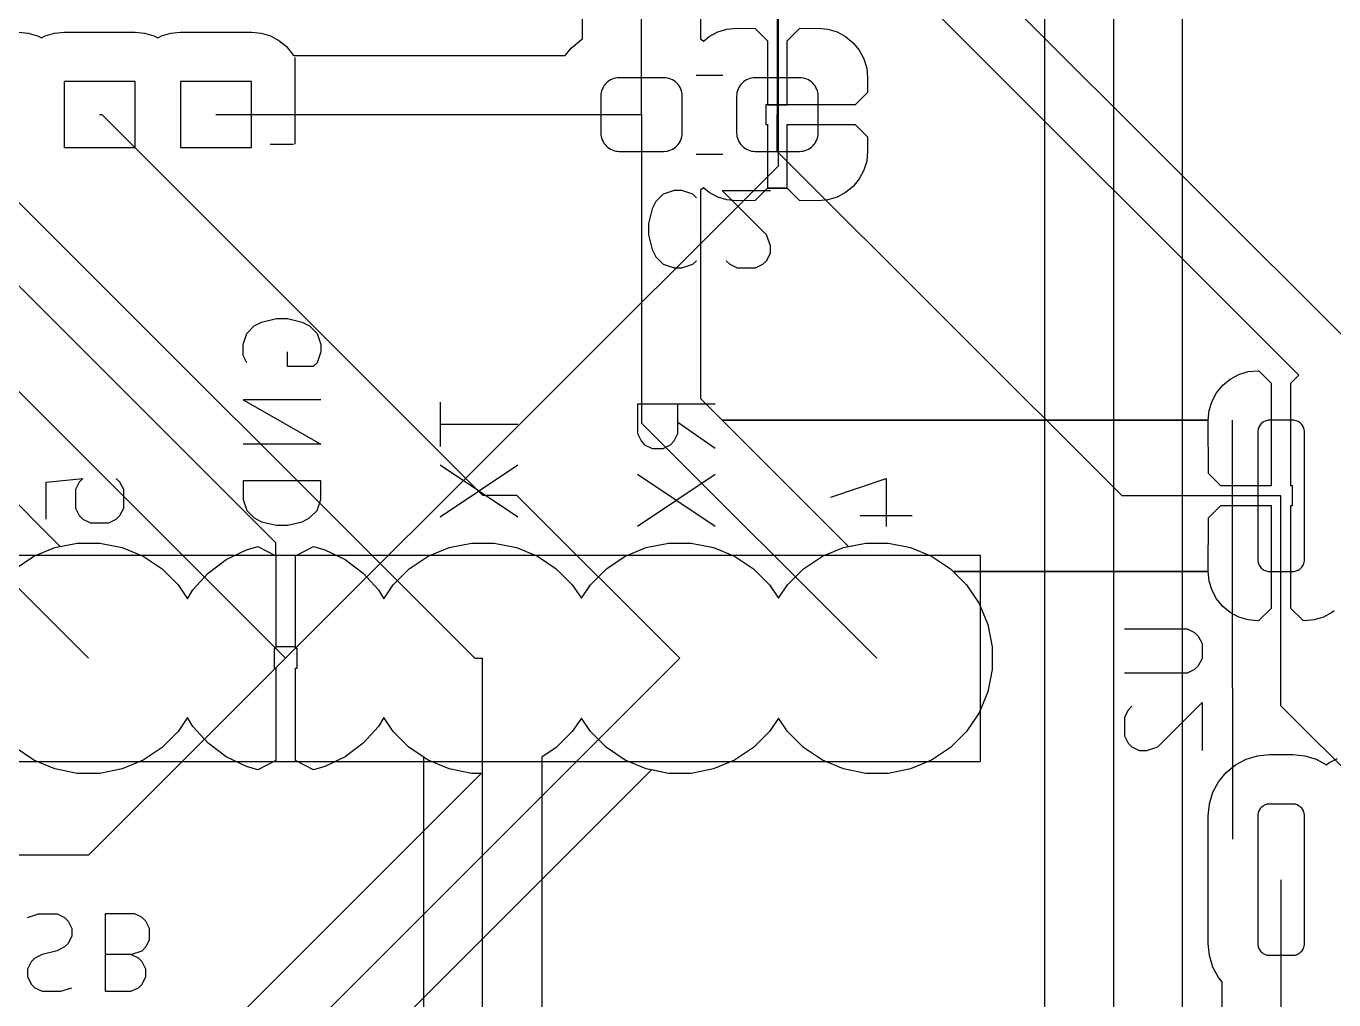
# Model space of a CAD drawing. Extents: x 169 to 33241, y 66 to 35500.
# Drawn here: x 8928 to 15562, y 3765 to 8709 of the extents above; entities that cross this region are included whole.
import ezdxf

# ---------------------------------------------------------------- set-up
doc = ezdxf.new("R2010")
doc.units = 0

msp = doc.modelspace()

# ---------------------------------------------------------------- linework, layer by layer
at = {"layer": 'Layer 1'}
for p, q in [((14444, 21916), (14444, 3200)), ((14793.4, 10222.3), (14793.4, 3217.11)), ((12744, 9900), (12744, 8004)), ((12050, 8447), (12050, 9400)), ((12739, 9212), (12739, 8260)), ((13644, 9100), (15794, 6950)), ((11751.2, 8643.1), (11751.2, 9016.94)), ((12349.7, 9016.94), (12349.7, 8643.1)), ((14096.5, 3344.32), (14096.5, 8994.8)), ((15385.5, 6936.31), (13443.8, 8878.03)), ((12436.6, 8679.13), (12483.7, 8693.43)), ((12483.7, 8693.43), (12532.7, 8698.26)), ((12532.7, 8698.26), (12626.9, 8697.05)), ((12626.9, 8697.05), (12689.4, 8634.55)), ((12789.4, 8634.55), (12851.9, 8697.05)), ((12851.9, 8697.05), (12946.1, 8698.26)), ((12946.1, 8698.26), (12995.1, 8693.43)), ((12995.1, 8693.43), (13042.3, 8679.13)), ((8889.92, 8678.57), (8938.93, 8673.74)), ((8938.93, 8673.74), (8986.05, 8659.45)), ((8986.05, 8659.45), (9005.57, 8649.02)), ((9005.57, 8649.02), (9025.08, 8659.45)), ((9025.08, 8659.45), (9072.21, 8673.74)), ((9072.21, 8673.74), (9121.22, 8678.57)), ((9121.22, 8678.57), (9480.47, 8678.57)), ((9480.47, 8678.57), (9529.48, 8673.74)), ((9529.48, 8673.74), (9576.6, 8659.45)), ((9576.6, 8659.45), (9596.12, 8649.02)), ((9596.12, 8649.02), (9615.64, 8659.45)), ((9615.64, 8659.45), (9662.76, 8673.74)), ((9662.76, 8673.74), (9711.77, 8678.57)), ((9711.77, 8678.57), (10071, 8678.57)), ((10071, 8678.57), (10120, 8673.74)), ((10120, 8673.74), (10167.2, 8659.45)), ((10167.2, 8659.45), (10210.6, 8636.24)), ((10210.6, 8636.24), (10248.7, 8604.99)), ((11693.5, 8597.29), (11745.7, 8640.16)), ((11745.7, 8640.16), (11751.2, 8643.1)), ((12349.7, 8643.1), (12355.2, 8640.16)), ((12355.2, 8640.16), (12364.6, 8632.44)), ((12364.6, 8632.44), (12393.2, 8655.92)), ((12393.2, 8655.92), (12436.6, 8679.13)), ((12689.4, 8634.55), (12689.4, 8310.04)), ((12789.4, 8310.04), (12789.4, 8634.55)), ((13042.3, 8679.13), (13085.7, 8655.92)), ((13085.7, 8655.92), (13123.8, 8624.68)), ((13123.8, 8624.68), (13155, 8586.61)), ((10248.7, 8604.99), (10279.9, 8566.93)), ((10279.9, 8566.93), (10284, 8559.25)), ((10284, 8559.25), (11662.3, 8559.25)), ((11662.3, 8559.25), (11693.5, 8597.29)), ((13155, 8586.61), (13178.2, 8543.18)), ((10292, 8550), (10292, 8109)), ((13178.2, 8543.18), (13192.5, 8496.06)), ((13192.5, 8496.06), (13197.3, 8447.05)), ((9480.47, 8427.36), (9121.22, 8427.36)), ((9121.22, 8427.36), (9121.22, 8092.72)), ((9480.47, 8427.36), (9121.22, 8427.36)), ((9121.22, 8427.36), (9121.22, 8092.72)), ((9480.47, 8092.72), (9480.47, 8427.36)), ((9480.47, 8092.72), (9480.47, 8427.36)), ((10071, 8427.36), (9711.77, 8427.36)), ((9711.77, 8427.36), (9711.77, 8092.72)), ((10071, 8427.36), (9711.77, 8427.36)), ((9711.77, 8427.36), (9711.77, 8092.72)), ((10071, 8092.72), (10071, 8427.36)), ((10071, 8092.72), (10071, 8427.36)), ((11877.9, 8425.82), (11871.1, 8419.66)), ((11877.9, 8425.82), (11871.1, 8419.66)), ((11885.3, 8431.29), (11877.9, 8425.82)), ((11885.3, 8431.29), (11877.9, 8425.82)), ((11893.2, 8436.01), (11885.3, 8431.29)), ((11893.2, 8436.01), (11885.3, 8431.29)), ((11901.5, 8439.93), (11893.2, 8436.01)), ((11901.5, 8439.93), (11893.2, 8436.01)), ((11910.1, 8443.02), (11901.5, 8439.93)), ((11910.1, 8443.02), (11901.5, 8439.93)), ((11919, 8445.25), (11910.1, 8443.02)), ((11919, 8445.25), (11910.1, 8443.02)), ((11928.1, 8446.6), (11919, 8445.25)), ((11928.1, 8446.6), (11919, 8445.25)), ((11937.3, 8447.05), (11928.1, 8446.6)), ((11937.3, 8447.05), (11928.1, 8446.6)), ((12163.6, 8447.05), (11937.3, 8447.05)), ((12163.6, 8447.05), (11937.3, 8447.05)), ((12050, 8260), (12050, 8447)), ((12172.8, 8446.6), (12163.6, 8447.05)), ((12172.8, 8446.6), (12163.6, 8447.05)), ((12181.9, 8445.25), (12172.8, 8446.6)), ((12181.9, 8445.25), (12172.8, 8446.6)), ((12190.8, 8443.02), (12181.9, 8445.25)), ((12190.8, 8443.02), (12181.9, 8445.25)), ((12199.4, 8439.93), (12190.8, 8443.02)), ((12199.4, 8439.93), (12190.8, 8443.02)), ((12207.7, 8436.01), (12199.4, 8439.93)), ((12207.7, 8436.01), (12199.4, 8439.93)), ((12215.6, 8431.29), (12207.7, 8436.01)), ((12215.6, 8431.29), (12207.7, 8436.01)), ((12223, 8425.82), (12215.6, 8431.29)), ((12223, 8425.82), (12215.6, 8431.29)), ((12229.8, 8419.66), (12223, 8425.82)), ((12229.8, 8419.66), (12223, 8425.82)), ((12327, 8460), (12462, 8460)), ((12566.9, 8425.82), (12560.1, 8419.66)), ((12566.9, 8425.82), (12560.1, 8419.66)), ((12574.3, 8431.29), (12566.9, 8425.82)), ((12574.3, 8431.29), (12566.9, 8425.82)), ((12582.2, 8436.01), (12574.3, 8431.29)), ((12582.2, 8436.01), (12574.3, 8431.29)), ((12590.5, 8439.93), (12582.2, 8436.01)), ((12590.5, 8439.93), (12582.2, 8436.01)), ((12599.1, 8443.02), (12590.5, 8439.93)), ((12599.1, 8443.02), (12590.5, 8439.93)), ((12608, 8445.25), (12599.1, 8443.02)), ((12608, 8445.25), (12599.1, 8443.02)), ((12617.1, 8446.6), (12608, 8445.25)), ((12617.1, 8446.6), (12608, 8445.25)), ((12626.2, 8447.05), (12617.1, 8446.6)), ((12626.2, 8447.05), (12617.1, 8446.6)), ((12852.6, 8447.05), (12626.2, 8447.05)), ((12852.6, 8447.05), (12626.2, 8447.05)), ((12861.8, 8446.6), (12852.6, 8447.05)), ((12861.8, 8446.6), (12852.6, 8447.05)), ((12870.9, 8445.25), (12861.8, 8446.6)), ((12870.9, 8445.25), (12861.8, 8446.6)), ((12879.8, 8443.02), (12870.9, 8445.25)), ((12879.8, 8443.02), (12870.9, 8445.25)), ((12888.4, 8439.93), (12879.8, 8443.02)), ((12888.4, 8439.93), (12879.8, 8443.02)), ((12896.7, 8436.01), (12888.4, 8439.93)), ((12896.7, 8436.01), (12888.4, 8439.93)), ((12904.6, 8431.29), (12896.7, 8436.01)), ((12904.6, 8431.29), (12896.7, 8436.01)), ((12911.9, 8425.82), (12904.6, 8431.29)), ((12911.9, 8425.82), (12904.6, 8431.29)), ((12918.7, 8419.66), (12911.9, 8425.82)), ((12918.7, 8419.66), (12911.9, 8425.82)), ((13197.3, 8447.05), (13196.1, 8372.54)), ((11844.2, 8362.71), (11843.8, 8353.54)), ((11844.2, 8362.71), (11843.8, 8353.54)), ((11845.6, 8371.79), (11844.2, 8362.71)), ((11845.6, 8371.79), (11844.2, 8362.71)), ((11847.8, 8380.69), (11845.6, 8371.79)), ((11847.8, 8380.69), (11845.6, 8371.79)), ((11850.9, 8389.33), (11847.8, 8380.69)), ((11850.9, 8389.33), (11847.8, 8380.69)), ((11854.8, 8397.62), (11850.9, 8389.33)), ((11854.8, 8397.62), (11850.9, 8389.33)), ((11859.5, 8405.49), (11854.8, 8397.62)), ((11859.5, 8405.49), (11854.8, 8397.62)), ((11865, 8412.86), (11859.5, 8405.49)), ((11865, 8412.86), (11859.5, 8405.49)), ((11871.1, 8419.66), (11865, 8412.86)), ((11871.1, 8419.66), (11865, 8412.86)), ((12235.9, 8412.86), (12229.8, 8419.66)), ((12235.9, 8412.86), (12229.8, 8419.66)), ((12241.4, 8405.49), (12235.9, 8412.86)), ((12241.4, 8405.49), (12235.9, 8412.86)), ((12246.1, 8397.62), (12241.4, 8405.49)), ((12246.1, 8397.62), (12241.4, 8405.49)), ((12250, 8389.33), (12246.1, 8397.62)), ((12250, 8389.33), (12246.1, 8397.62)), ((12253.1, 8380.69), (12250, 8389.33)), ((12253.1, 8380.69), (12250, 8389.33)), ((12255.3, 8371.79), (12253.1, 8380.69)), ((12255.3, 8371.79), (12253.1, 8380.69)), ((12256.7, 8362.71), (12255.3, 8371.79)), ((12256.7, 8362.71), (12255.3, 8371.79)), ((12257.1, 8353.54), (12256.7, 8362.71)), ((12257.1, 8353.54), (12256.7, 8362.71)), ((12533.2, 8362.71), (12532.7, 8353.54)), ((12533.2, 8362.71), (12532.7, 8353.54)), ((12534.5, 8371.79), (12533.2, 8362.71)), ((12534.5, 8371.79), (12533.2, 8362.71)), ((12536.8, 8380.69), (12534.5, 8371.79)), ((12536.8, 8380.69), (12534.5, 8371.79)), ((12539.9, 8389.33), (12536.8, 8380.69)), ((12539.9, 8389.33), (12536.8, 8380.69)), ((12543.8, 8397.62), (12539.9, 8389.33)), ((12543.8, 8397.62), (12539.9, 8389.33)), ((12548.5, 8405.49), (12543.8, 8397.62)), ((12548.5, 8405.49), (12543.8, 8397.62)), ((12554, 8412.86), (12548.5, 8405.49)), ((12554, 8412.86), (12548.5, 8405.49)), ((12560.1, 8419.66), (12554, 8412.86)), ((12560.1, 8419.66), (12554, 8412.86)), ((12924.9, 8412.86), (12918.7, 8419.66)), ((12924.9, 8412.86), (12918.7, 8419.66)), ((12930.4, 8405.49), (12924.9, 8412.86)), ((12930.4, 8405.49), (12924.9, 8412.86)), ((12935.1, 8397.62), (12930.4, 8405.49)), ((12935.1, 8397.62), (12930.4, 8405.49)), ((12939, 8389.33), (12935.1, 8397.62)), ((12939, 8389.33), (12935.1, 8397.62)), ((12942.1, 8380.69), (12939, 8389.33)), ((12942.1, 8380.69), (12939, 8389.33)), ((12944.3, 8371.79), (12942.1, 8380.69)), ((12944.3, 8371.79), (12942.1, 8380.69)), ((12945.7, 8362.71), (12944.3, 8371.79)), ((12945.7, 8362.71), (12944.3, 8371.79)), ((12946.1, 8353.54), (12945.7, 8362.71)), ((12946.1, 8353.54), (12945.7, 8362.71)), ((13196.1, 8372.54), (13133.6, 8310.04)), ((11843.8, 8353.54), (11843.8, 8166.54)), ((11843.8, 8353.54), (11843.8, 8166.54)), ((12257.1, 8166.54), (12257.1, 8353.54)), ((12257.1, 8166.54), (12257.1, 8353.54)), ((12532.7, 8353.54), (12532.7, 8166.54)), ((12532.7, 8353.54), (12532.7, 8166.54)), ((12689.4, 8310.04), (12681.6, 8310.04)), ((12681.6, 8310.04), (12681.6, 8210.04)), ((12689.4, 8310.04), (12789.4, 8310.04)), ((12789.4, 8310.04), (12689.4, 8310.04)), ((13133.6, 8310.04), (12789.4, 8310.04)), ((12946.1, 8166.54), (12946.1, 8353.54)), ((12946.1, 8166.54), (12946.1, 8353.54)), ((9300, 8260), (9313, 8260)), ((9313, 8260), (11244, 6328)), ((9891, 8260), (12050, 8260)), ((12050, 8260), (12050, 6694)), ((12739, 8073), (12739, 8260)), ((11843.8, 8166.54), (11844.2, 8157.37)), ((11843.8, 8166.54), (11844.2, 8157.37)), ((12256.7, 8157.37), (12257.1, 8166.54)), ((12256.7, 8157.37), (12257.1, 8166.54)), ((12532.7, 8166.54), (12533.2, 8157.37)), ((12532.7, 8166.54), (12533.2, 8157.37)), ((12681.6, 8210.04), (12689.4, 8210.04)), ((12689.4, 8210.04), (12689.4, 7885.53)), ((12789.4, 7885.53), (12789.4, 8210.04)), ((12789.4, 8210.04), (13133.6, 8210.04)), ((12945.7, 8157.37), (12946.1, 8166.54)), ((12945.7, 8157.37), (12946.1, 8166.54)), ((13133.6, 8210.04), (13196.1, 8147.54)), ((10166, 8109), (10285, 8109)), ((11844.2, 8157.37), (11845.6, 8148.29)), ((11844.2, 8157.37), (11845.6, 8148.29)), ((11845.6, 8148.29), (11847.8, 8139.39)), ((11845.6, 8148.29), (11847.8, 8139.39)), ((11847.8, 8139.39), (11850.9, 8130.75)), ((11847.8, 8139.39), (11850.9, 8130.75)), ((11850.9, 8130.75), (11854.8, 8122.46)), ((11850.9, 8130.75), (11854.8, 8122.46)), ((11854.8, 8122.46), (11859.5, 8114.59)), ((11854.8, 8122.46), (11859.5, 8114.59)), ((11859.5, 8114.59), (11865, 8107.22)), ((11859.5, 8114.59), (11865, 8107.22)), ((11865, 8107.22), (11871.1, 8100.42)), ((11865, 8107.22), (11871.1, 8100.42)), ((11871.1, 8100.42), (11877.9, 8094.26)), ((11871.1, 8100.42), (11877.9, 8094.26)), ((11877.9, 8094.26), (11885.3, 8088.79)), ((11877.9, 8094.26), (11885.3, 8088.79)), ((12215.6, 8088.79), (12223, 8094.26)), ((12215.6, 8088.79), (12223, 8094.26)), ((12223, 8094.26), (12229.8, 8100.42)), ((12223, 8094.26), (12229.8, 8100.42)), ((12229.8, 8100.42), (12235.9, 8107.22)), ((12229.8, 8100.42), (12235.9, 8107.22)), ((12235.9, 8107.22), (12241.4, 8114.59)), ((12235.9, 8107.22), (12241.4, 8114.59)), ((12241.4, 8114.59), (12246.1, 8122.46)), ((12241.4, 8114.59), (12246.1, 8122.46)), ((12246.1, 8122.46), (12250, 8130.75)), ((12246.1, 8122.46), (12250, 8130.75)), ((12250, 8130.75), (12253.1, 8139.39)), ((12250, 8130.75), (12253.1, 8139.39)), ((12253.1, 8139.39), (12255.3, 8148.29)), ((12253.1, 8139.39), (12255.3, 8148.29)), ((12255.3, 8148.29), (12256.7, 8157.37)), ((12255.3, 8148.29), (12256.7, 8157.37)), ((12533.2, 8157.37), (12534.5, 8148.29)), ((12533.2, 8157.37), (12534.5, 8148.29)), ((12534.5, 8148.29), (12536.8, 8139.39)), ((12534.5, 8148.29), (12536.8, 8139.39)), ((12536.8, 8139.39), (12539.9, 8130.75)), ((12536.8, 8139.39), (12539.9, 8130.75)), ((12539.9, 8130.75), (12543.8, 8122.46)), ((12539.9, 8130.75), (12543.8, 8122.46)), ((12543.8, 8122.46), (12548.5, 8114.59)), ((12543.8, 8122.46), (12548.5, 8114.59)), ((12548.5, 8114.59), (12554, 8107.22)), ((12548.5, 8114.59), (12554, 8107.22)), ((12554, 8107.22), (12560.1, 8100.42)), ((12554, 8107.22), (12560.1, 8100.42)), ((12560.1, 8100.42), (12566.9, 8094.26)), ((12560.1, 8100.42), (12566.9, 8094.26)), ((12566.9, 8094.26), (12574.3, 8088.79)), ((12566.9, 8094.26), (12574.3, 8088.79)), ((12904.6, 8088.79), (12911.9, 8094.26)), ((12904.6, 8088.79), (12911.9, 8094.26)), ((12911.9, 8094.26), (12918.7, 8100.42)), ((12911.9, 8094.26), (12918.7, 8100.42)), ((12918.7, 8100.42), (12924.9, 8107.22)), ((12918.7, 8100.42), (12924.9, 8107.22)), ((12924.9, 8107.22), (12930.4, 8114.59)), ((12924.9, 8107.22), (12930.4, 8114.59)), ((12930.4, 8114.59), (12935.1, 8122.46)), ((12930.4, 8114.59), (12935.1, 8122.46)), ((12935.1, 8122.46), (12939, 8130.75)), ((12935.1, 8122.46), (12939, 8130.75)), ((12939, 8130.75), (12942.1, 8139.39)), ((12939, 8130.75), (12942.1, 8139.39)), ((12942.1, 8139.39), (12944.3, 8148.29)), ((12942.1, 8139.39), (12944.3, 8148.29)), ((12944.3, 8148.29), (12945.7, 8157.37)), ((12944.3, 8148.29), (12945.7, 8157.37)), ((13196.1, 8147.54), (13197.3, 8073.03)), ((9121.22, 8092.72), (9480.47, 8092.72)), ((9121.22, 8092.72), (9480.47, 8092.72)), ((9711.77, 8092.72), (10071, 8092.72)), ((9711.77, 8092.72), (10071, 8092.72)), ((11885.3, 8088.79), (11893.2, 8084.07)), ((11885.3, 8088.79), (11893.2, 8084.07)), ((11893.2, 8084.07), (11901.5, 8080.15)), ((11893.2, 8084.07), (11901.5, 8080.15)), ((11901.5, 8080.15), (11910.1, 8077.06)), ((11901.5, 8080.15), (11910.1, 8077.06)), ((11910.1, 8077.06), (11919, 8074.83)), ((11910.1, 8077.06), (11919, 8074.83)), ((11919, 8074.83), (11928.1, 8073.48)), ((11919, 8074.83), (11928.1, 8073.48)), ((11928.1, 8073.48), (11937.3, 8073.03)), ((11928.1, 8073.48), (11937.3, 8073.03)), ((11937.3, 8073.03), (12163.6, 8073.03)), ((11937.3, 8073.03), (12163.6, 8073.03)), ((12163.6, 8073.03), (12172.8, 8073.48)), ((12163.6, 8073.03), (12172.8, 8073.48)), ((12172.8, 8073.48), (12181.9, 8074.83)), ((12172.8, 8073.48), (12181.9, 8074.83)), ((12181.9, 8074.83), (12190.8, 8077.06)), ((12181.9, 8074.83), (12190.8, 8077.06)), ((12190.8, 8077.06), (12199.4, 8080.15)), ((12190.8, 8077.06), (12199.4, 8080.15)), ((12199.4, 8080.15), (12207.7, 8084.07)), ((12199.4, 8080.15), (12207.7, 8084.07)), ((12207.7, 8084.07), (12215.6, 8088.79)), ((12207.7, 8084.07), (12215.6, 8088.79)), ((12327, 8059), (12462, 8059)), ((12574.3, 8088.79), (12582.2, 8084.07)), ((12574.3, 8088.79), (12582.2, 8084.07)), ((12582.2, 8084.07), (12590.5, 8080.15)), ((12582.2, 8084.07), (12590.5, 8080.15)), ((12590.5, 8080.15), (12599.1, 8077.06)), ((12590.5, 8080.15), (12599.1, 8077.06)), ((12599.1, 8077.06), (12608, 8074.83)), ((12599.1, 8077.06), (12608, 8074.83)), ((12608, 8074.83), (12617.1, 8073.48)), ((12608, 8074.83), (12617.1, 8073.48)), ((12617.1, 8073.48), (12626.2, 8073.03)), ((12617.1, 8073.48), (12626.2, 8073.03)), ((12626.2, 8073.03), (12852.6, 8073.03)), ((12626.2, 8073.03), (12852.6, 8073.03)), ((14488, 6324), (12739, 8073)), ((12852.6, 8073.03), (12861.8, 8073.48)), ((12852.6, 8073.03), (12861.8, 8073.48)), ((12861.8, 8073.48), (12870.9, 8074.83)), ((12861.8, 8073.48), (12870.9, 8074.83)), ((12870.9, 8074.83), (12879.8, 8077.06)), ((12870.9, 8074.83), (12879.8, 8077.06)), ((12879.8, 8077.06), (12888.4, 8080.15)), ((12879.8, 8077.06), (12888.4, 8080.15)), ((12888.4, 8080.15), (12896.7, 8084.07)), ((12888.4, 8080.15), (12896.7, 8084.07)), ((12896.7, 8084.07), (12904.6, 8088.79)), ((12896.7, 8084.07), (12904.6, 8088.79)), ((13197.3, 8073.03), (13192.5, 8024.02)), ((8710, 7994), (11204, 5500)), ((12747, 8002), (10244, 5500)), ((12744, 8004), (12747, 8002)), ((13178.2, 7976.9), (13155, 7933.47)), ((13192.5, 8024.02), (13178.2, 7976.9)), ((13123.8, 7895.4), (13085.7, 7864.16)), ((13155, 7933.47), (13123.8, 7895.4)), ((12160, 7856), (12123, 7818)), ((12216, 7875), (12160, 7856)), ((12254, 7875), (12216, 7875)), ((12310, 7856), (12254, 7875)), ((12329, 7837), (12310, 7856)), ((12355.2, 7879.92), (12349.7, 7876.98)), ((12349.7, 7876.98), (12349.7, 6818.43)), ((12364.6, 7887.64), (12355.2, 7879.92)), ((12393.2, 7864.16), (12364.6, 7887.64)), ((12436.6, 7840.94), (12393.2, 7864.16)), ((12483.7, 7826.65), (12436.6, 7840.94)), ((12685, 7650), (12460, 7875)), ((12460, 7875), (12704, 7875)), ((12689.4, 7885.53), (12626.9, 7823.03)), ((12689.4, 7885.53), (12789.4, 7885.53)), ((12789.4, 7885.53), (12689.4, 7885.53)), ((12851.9, 7823.03), (12789.4, 7885.53)), ((13042.3, 7840.94), (12995.1, 7826.65)), ((13085.7, 7864.16), (13042.3, 7840.94)), ((10196.8, 6084.65), (8509.11, 7772.32)), ((12104, 7781), (12085, 7706)), ((12123, 7818), (12104, 7781)), ((12532.7, 7821.82), (12483.7, 7826.65)), ((12626.9, 7823.03), (12532.7, 7821.82)), ((12946.1, 7821.82), (12851.9, 7823.03)), ((12995.1, 7826.65), (12946.1, 7821.82)), ((12085, 7706), (12085, 7650)), ((12085, 7650), (12104, 7575)), ((12704, 7593), (12685, 7650)), ((8119, 7625), (10244, 5500)), ((12104, 7575), (12123, 7537)), ((12704, 7556), (12704, 7593)), ((12123, 7537), (12160, 7500)), ((12160, 7500), (12216, 7481)), ((12254, 7481), (12310, 7500)), ((12310, 7500), (12329, 7518)), ((12479, 7518), (12498, 7500)), ((12498, 7500), (12535, 7481)), ((12629, 7481), (12666, 7500)), ((12666, 7500), (12685, 7518)), ((12685, 7518), (12704, 7556)), ((12216, 7481), (12254, 7481)), ((12535, 7481), (12629, 7481)), ((7828.4, 7339.69), (9100.68, 6067.41)), ((7529, 7215), (9244, 5500)), ((10048, 7149), (10085, 7187)), ((10085, 7187), (10123, 7206)), ((10123, 7206), (10198, 7224)), ((10198, 7224), (10254, 7224)), ((10254, 7224), (10329, 7206)), ((10329, 7206), (10366, 7187)), ((10366, 7187), (10404, 7149)), ((10029, 7093), (10048, 7149)), ((10404, 7149), (10423, 7093)), ((10029, 7037), (10029, 7093)), ((10048, 6999), (10029, 7037)), ((10254, 6981), (10254, 7056)), ((10423, 7056), (10404, 6999)), ((10423, 7093), (10423, 7056)), ((10385, 6981), (10254, 6981)), ((10404, 6999), (10385, 6981)), ((14999.2, 6885.9), (15037.3, 6917.14)), ((15037.3, 6917.14), (15080.7, 6940.36)), ((15080.7, 6940.36), (15127.8, 6954.65)), ((15127.8, 6954.65), (15176.8, 6959.48)), ((15176.8, 6959.48), (15182.4, 6958.27)), ((15182.4, 6958.27), (15244.9, 6895.77)), ((15344.9, 6895.77), (15385.5, 6936.31)), ((14944.7, 6804.4), (14968, 6847.83)), ((14968, 6847.83), (14999.2, 6885.9)), ((15244.9, 6895.77), (15244.9, 6374.41)), ((15344.9, 6374.41), (15344.9, 6895.77)), ((10423, 6812), (10029, 6812)), ((10029, 6812), (10423, 6587)), ((11029, 6799), (11029, 6574)), ((12423, 6790), (12029, 6790)), ((12029, 6790), (12029, 6640)), ((12235, 6640), (12235, 6790)), ((12349.7, 6818.43), (12459.8, 6708.27)), ((14930.4, 6757.28), (14944.7, 6804.4)), ((12459.8, 6708.27), (14925.6, 6708.27)), ((14925.6, 6708.27), (12459.8, 6708.27)), ((12459.8, 6708.27), (13100.7, 6067.41)), ((14925.6, 6708.27), (14930.4, 6757.28)), ((14926.8, 6436.91), (14925.6, 6708.27)), ((15048, 5350), (15048, 6708)), ((15208, 6701.29), (15203.1, 6698.31)), ((15208, 6701.29), (15203.1, 6698.31)), ((15213.3, 6703.77), (15208, 6701.29)), ((15213.3, 6703.77), (15208, 6701.29)), ((15218.7, 6705.72), (15213.3, 6703.77)), ((15218.7, 6705.72), (15213.3, 6703.77)), ((15224.4, 6707.13), (15218.7, 6705.72)), ((15224.4, 6707.13), (15218.7, 6705.72)), ((15230.1, 6707.98), (15224.4, 6707.13)), ((15230.1, 6707.98), (15224.4, 6707.13)), ((15235.9, 6708.27), (15230.1, 6707.98)), ((15235.9, 6708.27), (15230.1, 6707.98)), ((15354, 6708.27), (15235.9, 6708.27)), ((15354, 6708.27), (15235.9, 6708.27)), ((15359.8, 6707.98), (15354, 6708.27)), ((15359.8, 6707.98), (15354, 6708.27)), ((15365.5, 6707.13), (15359.8, 6707.98)), ((15365.5, 6707.13), (15359.8, 6707.98)), ((15371.1, 6705.72), (15365.5, 6707.13)), ((15371.1, 6705.72), (15365.5, 6707.13)), ((15376.6, 6703.77), (15371.1, 6705.72)), ((15376.6, 6703.77), (15371.1, 6705.72)), ((15381.8, 6701.29), (15376.6, 6703.77)), ((15381.8, 6701.29), (15376.6, 6703.77)), ((15386.8, 6698.31), (15381.8, 6701.29)), ((15386.8, 6698.31), (15381.8, 6701.29)), ((11423, 6687), (11029, 6687)), ((12029, 6640), (12048, 6603)), ((12050, 6694), (13244, 5500)), ((12216, 6603), (12235, 6640)), ((12423, 6565), (12235, 6696)), ((15177.1, 6655), (15176.8, 6649.21)), ((15177.1, 6655), (15176.8, 6649.21)), ((15176.8, 6649.21), (15176.8, 5999.61)), ((15176.8, 6649.21), (15176.8, 5999.61)), ((15178, 6660.73), (15177.1, 6655)), ((15178, 6660.73), (15177.1, 6655)), ((15179.4, 6666.36), (15178, 6660.73)), ((15179.4, 6666.36), (15178, 6660.73)), ((15181.3, 6671.81), (15179.4, 6666.36)), ((15181.3, 6671.81), (15179.4, 6666.36)), ((15183.8, 6677.05), (15181.3, 6671.81)), ((15183.8, 6677.05), (15181.3, 6671.81)), ((15186.8, 6682.02), (15183.8, 6677.05)), ((15186.8, 6682.02), (15183.8, 6677.05)), ((15190.2, 6686.68), (15186.8, 6682.02)), ((15190.2, 6686.68), (15186.8, 6682.02)), ((15194.1, 6690.97), (15190.2, 6686.68)), ((15194.1, 6690.97), (15190.2, 6686.68)), ((15198.4, 6694.86), (15194.1, 6690.97)), ((15198.4, 6694.86), (15194.1, 6690.97)), ((15203.1, 6698.31), (15198.4, 6694.86)), ((15203.1, 6698.31), (15198.4, 6694.86)), ((15391.5, 6694.86), (15386.8, 6698.31)), ((15391.5, 6694.86), (15386.8, 6698.31)), ((15395.8, 6690.97), (15391.5, 6694.86)), ((15395.8, 6690.97), (15391.5, 6694.86)), ((15399.6, 6686.68), (15395.8, 6690.97)), ((15399.6, 6686.68), (15395.8, 6690.97)), ((15403.1, 6682.02), (15399.6, 6686.68)), ((15403.1, 6682.02), (15399.6, 6686.68)), ((15406.1, 6677.05), (15403.1, 6682.02)), ((15406.1, 6677.05), (15403.1, 6682.02)), ((15408.6, 6671.81), (15406.1, 6677.05)), ((15408.6, 6671.81), (15406.1, 6677.05)), ((15410.5, 6666.36), (15408.6, 6671.81)), ((15410.5, 6666.36), (15408.6, 6671.81)), ((15411.9, 6660.73), (15410.5, 6666.36)), ((15411.9, 6660.73), (15410.5, 6666.36)), ((15412.8, 6655), (15411.9, 6660.73)), ((15412.8, 6655), (15411.9, 6660.73)), ((15413, 6649.21), (15412.8, 6655)), ((15413, 6649.21), (15412.8, 6655)), ((15413, 5999.61), (15413, 6649.21)), ((15413, 5999.61), (15413, 6649.21)), ((10423, 6587), (10029, 6587)), ((12048, 6603), (12066, 6584)), ((12066, 6584), (12104, 6565)), ((12160, 6565), (12198, 6584)), ((12198, 6584), (12216, 6603)), ((12104, 6565), (12160, 6565)), ((11029, 6481), (11423, 6218)), ((11029, 6218), (11423, 6481)), ((14989.3, 6374.41), (14926.8, 6436.91)), ((9029, 6393), (9216, 6412)), ((9029, 6206), (9029, 6393)), ((9198, 6393), (9179, 6356)), ((9216, 6412), (9198, 6393)), ((9404, 6393), (9385, 6412)), ((9423, 6356), (9404, 6393)), ((10423, 6400), (10029, 6400)), ((10029, 6400), (10029, 6306)), ((10423, 6306), (10423, 6400)), ((12029, 6434), (12423, 6171)), ((12029, 6171), (12423, 6434)), ((13010, 6318), (13291, 6412)), ((13291, 6412), (13291, 6168)), ((15244.9, 6374.41), (14989.3, 6374.41)), ((15352.8, 6374.41), (15344.9, 6374.41)), ((15352.8, 6274.41), (15352.8, 6374.41)), ((9179, 6356), (9179, 6262)), ((9423, 6262), (9423, 6356)), ((10029, 6306), (10048, 6250)), ((10404, 6250), (10423, 6306)), ((11244, 6328), (11416, 6328)), ((11416, 6328), (12244, 5500)), ((15294, 6324), (14488, 6324)), ((15294, 5940), (15294, 6324)), ((9179, 6262), (9198, 6225)), ((9404, 6225), (9423, 6262)), ((10048, 6250), (10085, 6212)), ((10366, 6212), (10404, 6250)), ((14926.8, 6211.91), (14989.3, 6274.41)), ((14989.3, 6274.41), (15244.9, 6274.41)), ((15244.9, 6274.41), (15244.9, 5753.05)), ((15344.9, 5753.05), (15344.9, 6274.41)), ((15344.9, 6274.41), (15352.8, 6274.41)), ((9198, 6225), (9216, 6206)), ((9216, 6206), (9254, 6187)), ((9254, 6187), (9348, 6187)), ((9348, 6187), (9385, 6206)), ((9385, 6206), (9404, 6225)), ((10085, 6212), (10123, 6193)), ((10123, 6193), (10198, 6175)), ((10198, 6175), (10254, 6175)), ((10254, 6175), (10329, 6193)), ((10329, 6193), (10366, 6212)), ((13160, 6225), (13423, 6225)), ((14925.6, 5940.55), (14926.8, 6211.91)), ((8968, 6018.11), (9074.4, 6062.18)), ((9074.4, 6062.18), (9187.36, 6084.65)), ((9100.68, 6067.41), (9187.36, 6084.65)), ((9187.36, 6084.65), (9302.52, 6084.65)), ((9187.36, 6084.65), (9302.52, 6084.65)), ((9302.52, 6084.65), (9415.47, 6062.18)), ((9302.52, 6084.65), (9415.47, 6062.18)), ((9415.47, 6062.18), (9521.87, 6018.11)), ((9415.47, 6062.18), (9521.87, 6018.11)), ((9943, 6000.65), (10046.5, 6049.93)), ((9943, 6000.65), (10046.5, 6049.93)), ((10046.5, 6049.93), (10104.4, 6067.51)), ((10046.5, 6049.93), (10104.4, 6067.51)), ((10104.4, 6067.51), (10194.9, 6019.75)), ((10104.4, 6067.51), (10194.9, 6019.75)), ((10194.9, 6019.75), (10194.9, 6084.65)), ((10194.9, 6084.65), (10196.8, 6084.65)), ((10294.9, 6019.75), (10385.4, 6067.51)), ((10385.4, 6067.51), (10443.4, 6049.93)), ((10443.4, 6049.93), (10546.9, 6000.65)), ((10968, 6018.11), (11074.4, 6062.18)), ((11074.4, 6062.18), (11187.4, 6084.65)), ((11187.4, 6084.65), (11302.5, 6084.65)), ((11302.5, 6084.65), (11415.5, 6062.18)), ((11415.5, 6062.18), (11521.9, 6018.11)), ((11968, 6018.11), (12074.4, 6062.18)), ((12074.4, 6062.18), (12187.4, 6084.65)), ((12187.4, 6084.65), (12302.5, 6084.65)), ((12302.5, 6084.65), (12415.5, 6062.18)), ((12415.5, 6062.18), (12521.9, 6018.11)), ((12968, 6018.11), (13074.4, 6062.18)), ((13074.4, 6062.18), (13187.4, 6084.65)), ((13100.7, 6067.41), (13187.4, 6084.65)), ((13187.4, 6084.65), (13302.5, 6084.65)), ((13187.4, 6084.65), (13302.5, 6084.65)), ((13302.5, 6084.65), (13415.5, 6062.18)), ((13302.5, 6084.65), (13415.5, 6062.18)), ((13415.5, 6062.18), (13521.9, 6018.11)), ((13415.5, 6062.18), (13521.9, 6018.11)), ((5744, 6023), (13768, 6023)), ((8872.25, 5954.12), (8968, 6018.11)), ((9521.87, 6018.11), (9617.63, 5954.12)), ((9521.87, 6018.11), (9617.63, 5954.12)), ((9851.13, 5932.12), (9943, 6000.65)), ((9851.13, 5932.12), (9943, 6000.65)), ((10194.9, 6019.75), (10194.9, 5550)), ((10294.9, 5550), (10294.9, 6019.75)), ((10546.9, 6000.65), (10638.7, 5932.12)), ((10872.2, 5954.12), (10968, 6018.11)), ((11521.9, 6018.11), (11617.6, 5954.12)), ((11872.2, 5954.12), (11968, 6018.11)), ((12521.9, 6018.11), (12617.6, 5954.12)), ((12872.2, 5954.12), (12968, 6018.11)), ((13521.9, 6018.11), (13617.6, 5954.12)), ((13521.9, 6018.11), (13617.6, 5954.12)), ((13768, 6023), (13768, 4976)), ((15176.8, 5999.61), (15177.1, 5993.82)), ((15176.8, 5999.61), (15177.1, 5993.82)), ((15177.1, 5993.82), (15178, 5988.09)), ((15177.1, 5993.82), (15178, 5988.09)), ((15178, 5988.09), (15179.4, 5982.46)), ((15178, 5988.09), (15179.4, 5982.46)), ((15179.4, 5982.46), (15181.3, 5977.01)), ((15179.4, 5982.46), (15181.3, 5977.01)), ((15181.3, 5977.01), (15183.8, 5971.77)), ((15181.3, 5977.01), (15183.8, 5971.77)), ((15183.8, 5971.77), (15186.8, 5966.8)), ((15183.8, 5971.77), (15186.8, 5966.8)), ((15403.1, 5966.8), (15406.1, 5971.77)), ((15403.1, 5966.8), (15406.1, 5971.77)), ((15406.1, 5971.77), (15408.6, 5977.01)), ((15406.1, 5971.77), (15408.6, 5977.01)), ((15408.6, 5977.01), (15410.5, 5982.46)), ((15408.6, 5977.01), (15410.5, 5982.46)), ((15410.5, 5982.46), (15411.9, 5988.09)), ((15410.5, 5982.46), (15411.9, 5988.09)), ((15411.9, 5988.09), (15412.8, 5993.82)), ((15411.9, 5988.09), (15412.8, 5993.82)), ((15412.8, 5993.82), (15413, 5999.61)), ((15412.8, 5993.82), (15413, 5999.61)), ((9617.63, 5954.12), (9699.06, 5872.69)), ((9617.63, 5954.12), (9699.06, 5872.69)), ((9774.4, 5846.99), (9851.13, 5932.12)), ((9774.4, 5846.99), (9851.13, 5932.12)), ((10638.7, 5932.12), (10715.5, 5846.99)), ((10790.8, 5872.69), (10872.2, 5954.12)), ((11617.6, 5954.12), (11699.1, 5872.69)), ((11790.8, 5872.69), (11872.2, 5954.12)), ((12617.6, 5954.12), (12699.1, 5872.69)), ((12790.8, 5872.69), (12872.2, 5954.12)), ((13617.6, 5954.12), (13699.1, 5872.69)), ((13617.6, 5954.12), (13631.2, 5940.55)), ((13631.2, 5940.55), (14925.6, 5940.55)), ((14925.6, 5940.55), (13631.2, 5940.55)), ((13631.2, 5940.55), (13699.1, 5872.69)), ((14930.4, 5891.54), (14925.6, 5940.55)), ((15186.8, 5966.8), (15190.2, 5962.14)), ((15186.8, 5966.8), (15190.2, 5962.14)), ((15190.2, 5962.14), (15194.1, 5957.85)), ((15190.2, 5962.14), (15194.1, 5957.85)), ((15194.1, 5957.85), (15198.4, 5953.96)), ((15194.1, 5957.85), (15198.4, 5953.96)), ((15198.4, 5953.96), (15203.1, 5950.5)), ((15198.4, 5953.96), (15203.1, 5950.5)), ((15203.1, 5950.5), (15208, 5947.52)), ((15203.1, 5950.5), (15208, 5947.52)), ((15208, 5947.52), (15213.3, 5945.05)), ((15208, 5947.52), (15213.3, 5945.05)), ((15213.3, 5945.05), (15218.7, 5943.09)), ((15213.3, 5945.05), (15218.7, 5943.09)), ((15218.7, 5943.09), (15224.4, 5941.69)), ((15218.7, 5943.09), (15224.4, 5941.69)), ((15224.4, 5941.69), (15230.1, 5940.84)), ((15224.4, 5941.69), (15230.1, 5940.84)), ((15230.1, 5940.84), (15235.9, 5940.55)), ((15230.1, 5940.84), (15235.9, 5940.55)), ((15235.9, 5940.55), (15354, 5940.55)), ((15235.9, 5940.55), (15354, 5940.55)), ((15294, 5259), (15294, 5940)), ((15354, 5940.55), (15359.8, 5940.84)), ((15354, 5940.55), (15359.8, 5940.84)), ((15359.8, 5940.84), (15365.5, 5941.69)), ((15359.8, 5940.84), (15365.5, 5941.69)), ((15365.5, 5941.69), (15371.1, 5943.09)), ((15365.5, 5941.69), (15371.1, 5943.09)), ((15371.1, 5943.09), (15376.6, 5945.05)), ((15371.1, 5943.09), (15376.6, 5945.05)), ((15376.6, 5945.05), (15381.8, 5947.52)), ((15376.6, 5945.05), (15381.8, 5947.52)), ((15381.8, 5947.52), (15386.8, 5950.5)), ((15381.8, 5947.52), (15386.8, 5950.5)), ((15386.8, 5950.5), (15391.5, 5953.96)), ((15386.8, 5950.5), (15391.5, 5953.96)), ((15391.5, 5953.96), (15395.8, 5957.85)), ((15391.5, 5953.96), (15395.8, 5957.85)), ((15395.8, 5957.85), (15399.6, 5962.14)), ((15395.8, 5957.85), (15399.6, 5962.14)), ((15399.6, 5962.14), (15403.1, 5966.8)), ((15399.6, 5962.14), (15403.1, 5966.8)), ((9699.06, 5872.69), (9746.98, 5800.97)), ((9699.06, 5872.69), (9746.98, 5800.97)), ((9746.98, 5800.97), (9774.4, 5846.99)), ((9746.98, 5800.97), (9774.4, 5846.99)), ((10715.5, 5846.99), (10742.9, 5800.97)), ((10742.9, 5800.97), (10790.8, 5872.69)), ((11699.1, 5872.69), (11744.9, 5804.03)), ((11744.9, 5804.03), (11790.8, 5872.69)), ((12699.1, 5872.69), (12744.9, 5804.03)), ((12744.9, 5804.03), (12790.8, 5872.69)), ((13699.1, 5872.69), (13763, 5776.93)), ((13699.1, 5872.69), (13763, 5776.93)), ((14944.7, 5844.42), (14930.4, 5891.54)), ((14968, 5800.99), (14944.7, 5844.42)), ((13763, 5776.93), (13807.1, 5670.53)), ((13763, 5776.93), (13807.1, 5670.53)), ((14999.2, 5762.92), (14968, 5800.99)), ((15037.3, 5731.68), (14999.2, 5762.92)), ((15080.7, 5708.46), (15037.3, 5731.68)), ((15127.8, 5694.17), (15080.7, 5708.46)), ((15244.9, 5753.05), (15182.4, 5690.55)), ((15407.4, 5690.55), (15344.9, 5753.05)), ((15509.2, 5708.46), (15462.1, 5694.17)), ((15552.6, 5731.68), (15509.2, 5708.46)), ((15564.3, 5741.23), (15552.6, 5731.68)), ((13807.1, 5670.53), (13829.6, 5557.58)), ((13807.1, 5670.53), (13829.6, 5557.58)), ((14500, 5649), (14819, 5649)), ((14819, 5649), (14856, 5631)), ((15176.8, 5689.34), (15127.8, 5694.17)), ((15182.4, 5690.55), (15176.8, 5689.34)), ((15413, 5689.34), (15407.4, 5690.55)), ((15462.1, 5694.17), (15413, 5689.34)), ((14856, 5631), (14875, 5612)), ((14875, 5612), (14894, 5574)), ((14894, 5574), (14894, 5499)), ((10194.9, 5550), (10187.1, 5550)), ((10187.1, 5550), (10187.1, 5450)), ((10194.9, 5550), (10187.1, 5550)), ((10187.1, 5550), (10187.1, 5450)), ((10294.9, 5557.87), (10194.9, 5557.87)), ((10194.9, 5557.87), (10194.9, 5550)), ((10294.9, 5550), (10294.9, 5557.87)), ((10302.8, 5550), (10294.9, 5550)), ((10302.8, 5550), (10294.9, 5550)), ((10302.8, 5450), (10302.8, 5550)), ((10302.8, 5450), (10302.8, 5550)), ((13829.6, 5557.58), (13829.6, 5442.42)), ((13829.6, 5557.58), (13829.6, 5442.42)), ((9244, 5500), (9244, 5500)), ((9244, 5500), (9244, 5500)), ((10244, 5500), (9244, 4500)), ((10187.1, 5450), (10194.9, 5450)), ((10187.1, 5450), (10194.9, 5450)), ((10194.9, 5450), (10194.9, 4980.25)), ((10194.9, 5450), (10194.9, 4980.25)), ((10244, 5500), (10244, 5500)), ((10244, 3500), (12244, 5500)), ((10244, 5500), (10244, 5500)), ((10294.9, 4980.25), (10294.9, 5450)), ((10294.9, 5450), (10302.8, 5450)), ((10294.9, 4980.25), (10294.9, 5450)), ((10294.9, 5450), (10302.8, 5450)), ((11204, 5500), (11244, 5500)), ((11244, 5500), (11244, 5500)), ((11244, 5500), (11244, 5500)), ((11244, 2500), (11244, 5500)), ((12244, 5500), (12244, 5500)), ((12244, 5500), (12244, 5500)), ((13244, 5500), (13244, 5500)), ((13244, 5500), (13244, 5500)), ((13829.6, 5442.42), (13807.1, 5329.47)), ((13829.6, 5442.42), (13807.1, 5329.47)), ((14856, 5443), (14819, 5424)), ((14875, 5462), (14856, 5443)), ((14894, 5499), (14875, 5462)), ((14819, 5424), (14500, 5424)), ((13807.1, 5329.47), (13763, 5223.07)), ((13807.1, 5329.47), (13763, 5223.07)), ((15048, 5350), (15048, 4582)), ((14538, 5256), (14519, 5237)), ((14669, 5050), (14894, 5275)), ((14894, 5275), (14894, 5031)), ((15794, 4759), (15294, 5259)), ((9746.98, 5199.03), (9699.06, 5127.31)), ((9746.98, 5199.03), (9699.06, 5127.31)), ((9774.4, 5153.01), (9746.98, 5199.03)), ((9774.4, 5153.01), (9746.98, 5199.03)), ((10742.9, 5199.03), (10715.5, 5153.01)), ((10742.9, 5199.03), (10715.5, 5153.01)), ((10790.8, 5127.31), (10742.9, 5199.03)), ((10790.8, 5127.31), (10742.9, 5199.03)), ((11744.9, 5195.97), (11699.1, 5127.31)), ((11790.8, 5127.31), (11744.9, 5195.97)), ((12744.9, 5195.97), (12699.1, 5127.31)), ((12744.9, 5195.97), (12699.1, 5127.31)), ((12790.8, 5127.31), (12744.9, 5195.97)), ((12790.8, 5127.31), (12744.9, 5195.97)), ((13763, 5223.07), (13699.1, 5127.31)), ((13763, 5223.07), (13699.1, 5127.31)), ((14519, 5237), (14500, 5200)), ((14500, 5200), (14500, 5106)), ((9699.06, 5127.31), (9617.63, 5045.88)), ((9699.06, 5127.31), (9617.63, 5045.88)), ((9851.13, 5067.88), (9774.4, 5153.01)), ((9851.13, 5067.88), (9774.4, 5153.01)), ((10715.5, 5153.01), (10638.7, 5067.88)), ((10715.5, 5153.01), (10638.7, 5067.88)), ((10872.2, 5045.88), (10790.8, 5127.31)), ((10872.2, 5045.88), (10790.8, 5127.31)), ((11699.1, 5127.31), (11617.6, 5045.88)), ((11872.2, 5045.88), (11790.8, 5127.31)), ((12699.1, 5127.31), (12617.6, 5045.88)), ((12699.1, 5127.31), (12617.6, 5045.88)), ((12872.2, 5045.88), (12790.8, 5127.31)), ((12872.2, 5045.88), (12790.8, 5127.31)), ((13699.1, 5127.31), (13617.6, 5045.88)), ((13699.1, 5127.31), (13617.6, 5045.88)), ((8968, 4981.89), (8872.25, 5045.88)), ((8968, 4981.89), (8872.25, 5045.88)), ((9617.63, 5045.88), (9521.87, 4981.89)), ((9617.63, 5045.88), (9521.87, 4981.89)), ((9943, 4999.35), (9851.13, 5067.88)), ((9943, 4999.35), (9851.13, 5067.88)), ((10638.7, 5067.88), (10546.9, 4999.35)), ((10638.7, 5067.88), (10546.9, 4999.35)), ((10968, 4981.89), (10872.2, 5045.88)), ((10945.7, 4996.78), (10872.2, 5045.88)), ((11617.6, 5045.88), (11544.2, 4996.78)), ((11968, 4981.89), (11872.2, 5045.88)), ((12617.6, 5045.88), (12521.9, 4981.89)), ((12617.6, 5045.88), (12521.9, 4981.89)), ((12968, 4981.89), (12872.2, 5045.88)), ((12968, 4981.89), (12872.2, 5045.88)), ((13617.6, 5045.88), (13521.9, 4981.89)), ((13617.6, 5045.88), (13521.9, 4981.89)), ((14500, 5106), (14519, 5068)), ((14519, 5068), (14538, 5050)), ((14538, 5050), (14575, 5031)), ((14613, 5031), (14669, 5050)), ((5744, 4976), (13768, 4976)), ((9074.4, 4937.82), (8968, 4981.89)), ((9074.4, 4937.82), (8968, 4981.89)), ((9521.87, 4981.89), (9415.47, 4937.82)), ((9521.87, 4981.89), (9415.47, 4937.82)), ((10046.5, 4950.07), (9943, 4999.35)), ((10046.5, 4950.07), (9943, 4999.35)), ((10194.9, 4980.25), (10104.4, 4932.49)), ((10194.9, 4980.25), (10104.4, 4932.49)), ((10385.4, 4932.49), (10294.9, 4980.25)), ((10385.4, 4932.49), (10294.9, 4980.25)), ((10546.9, 4999.35), (10443.4, 4950.07)), ((10546.9, 4999.35), (10443.4, 4950.07)), ((10945.7, 3003.22), (10945.7, 4996.78)), ((11074.4, 4937.82), (10968, 4981.89)), ((11544.2, 4996.78), (11544.2, 3003.22)), ((12074.4, 4937.82), (11968, 4981.89)), ((12521.9, 4981.89), (12415.5, 4937.82)), ((12521.9, 4981.89), (12415.5, 4937.82)), ((13074.4, 4937.82), (12968, 4981.89)), ((13074.4, 4937.82), (12968, 4981.89)), ((13521.9, 4981.89), (13415.5, 4937.82)), ((13521.9, 4981.89), (13415.5, 4937.82)), ((14575, 5031), (14613, 5031)), ((15063.5, 4958.37), (15117.1, 4987.04)), ((15117.1, 4987.04), (15175.4, 5004.7)), ((15175.4, 5004.7), (15235.9, 5010.66)), ((15235.9, 5010.66), (15354, 5010.66)), ((15354, 5010.66), (15414.5, 5004.7)), ((15414.5, 5004.7), (15472.7, 4987.04)), ((15472.7, 4987.04), (15525.6, 4958.77)), ((15537.3, 4968.32), (15580.7, 4991.54)), ((9187.36, 4915.35), (9074.4, 4937.82)), ((9187.36, 4915.35), (9074.4, 4937.82)), ((9302.52, 4915.35), (9187.36, 4915.35)), ((9302.52, 4915.35), (9187.36, 4915.35)), ((9415.47, 4937.82), (9302.52, 4915.35)), ((9415.47, 4937.82), (9302.52, 4915.35)), ((10043.8, 3721.97), (11237.1, 4915.35)), ((10104.4, 4932.49), (10046.5, 4950.07)), ((10104.4, 4932.49), (10046.5, 4950.07)), ((10443.4, 4950.07), (10385.4, 4932.49)), ((10443.4, 4950.07), (10385.4, 4932.49)), ((12100.7, 4932.59), (10544.2, 3376.06)), ((11187.4, 4915.35), (11074.4, 4937.82)), ((11237.1, 4915.35), (11187.4, 4915.35)), ((12187.4, 4915.35), (12074.4, 4937.82)), ((12187.4, 4915.35), (12100.7, 4932.59)), ((12302.5, 4915.35), (12187.4, 4915.35)), ((12302.5, 4915.35), (12187.4, 4915.35)), ((12415.5, 4937.82), (12302.5, 4915.35)), ((12415.5, 4937.82), (12302.5, 4915.35)), ((13187.4, 4915.35), (13074.4, 4937.82)), ((13187.4, 4915.35), (13074.4, 4937.82)), ((13302.5, 4915.35), (13187.4, 4915.35)), ((13302.5, 4915.35), (13187.4, 4915.35)), ((13415.5, 4937.82), (13302.5, 4915.35)), ((13415.5, 4937.82), (13302.5, 4915.35)), ((14977.9, 4872.77), (15016.5, 4919.78)), ((15016.5, 4919.78), (15063.5, 4958.37)), ((15525.6, 4958.77), (15537.3, 4968.32)), ((14949.2, 4819.13), (14977.9, 4872.77)), ((14931.6, 4760.92), (14949.2, 4819.13)), ((14925.6, 4700.39), (14931.6, 4760.92)), ((15178, 4711.91), (15177.1, 4706.18)), ((15178, 4711.91), (15177.1, 4706.18)), ((15179.4, 4717.54), (15178, 4711.91)), ((15179.4, 4717.54), (15178, 4711.91)), ((15181.3, 4722.99), (15179.4, 4717.54)), ((15181.3, 4722.99), (15179.4, 4717.54)), ((15183.8, 4728.23), (15181.3, 4722.99)), ((15183.8, 4728.23), (15181.3, 4722.99)), ((15186.8, 4733.2), (15183.8, 4728.23)), ((15186.8, 4733.2), (15183.8, 4728.23)), ((15190.2, 4737.86), (15186.8, 4733.2)), ((15190.2, 4737.86), (15186.8, 4733.2)), ((15194.1, 4742.15), (15190.2, 4737.86)), ((15194.1, 4742.15), (15190.2, 4737.86)), ((15198.4, 4746.04), (15194.1, 4742.15)), ((15198.4, 4746.04), (15194.1, 4742.15)), ((15203.1, 4749.5), (15198.4, 4746.04)), ((15203.1, 4749.5), (15198.4, 4746.04)), ((15208, 4752.48), (15203.1, 4749.5)), ((15208, 4752.48), (15203.1, 4749.5)), ((15213.3, 4754.95), (15208, 4752.48)), ((15213.3, 4754.95), (15208, 4752.48)), ((15218.7, 4756.91), (15213.3, 4754.95)), ((15218.7, 4756.91), (15213.3, 4754.95)), ((15224.4, 4758.31), (15218.7, 4756.91)), ((15224.4, 4758.31), (15218.7, 4756.91)), ((15230.1, 4759.16), (15224.4, 4758.31)), ((15230.1, 4759.16), (15224.4, 4758.31)), ((15235.9, 4759.45), (15230.1, 4759.16)), ((15235.9, 4759.45), (15230.1, 4759.16)), ((15354, 4759.45), (15235.9, 4759.45)), ((15354, 4759.45), (15235.9, 4759.45)), ((15359.8, 4759.16), (15354, 4759.45)), ((15359.8, 4759.16), (15354, 4759.45)), ((15365.5, 4758.31), (15359.8, 4759.16)), ((15365.5, 4758.31), (15359.8, 4759.16)), ((15371.1, 4756.91), (15365.5, 4758.31)), ((15371.1, 4756.91), (15365.5, 4758.31)), ((15376.6, 4754.95), (15371.1, 4756.91)), ((15376.6, 4754.95), (15371.1, 4756.91)), ((15381.8, 4752.48), (15376.6, 4754.95)), ((15381.8, 4752.48), (15376.6, 4754.95)), ((15386.8, 4749.5), (15381.8, 4752.48)), ((15386.8, 4749.5), (15381.8, 4752.48)), ((15391.5, 4746.04), (15386.8, 4749.5)), ((15391.5, 4746.04), (15386.8, 4749.5)), ((15395.8, 4742.15), (15391.5, 4746.04)), ((15395.8, 4742.15), (15391.5, 4746.04)), ((15399.6, 4737.86), (15395.8, 4742.15)), ((15399.6, 4737.86), (15395.8, 4742.15)), ((15403.1, 4733.2), (15399.6, 4737.86)), ((15403.1, 4733.2), (15399.6, 4737.86)), ((15406.1, 4728.23), (15403.1, 4733.2)), ((15406.1, 4728.23), (15403.1, 4733.2)), ((15408.6, 4722.99), (15406.1, 4728.23)), ((15408.6, 4722.99), (15406.1, 4728.23)), ((15410.5, 4717.54), (15408.6, 4722.99)), ((15410.5, 4717.54), (15408.6, 4722.99)), ((15411.9, 4711.91), (15410.5, 4717.54)), ((15411.9, 4711.91), (15410.5, 4717.54)), ((15412.8, 4706.18), (15411.9, 4711.91)), ((15412.8, 4706.18), (15411.9, 4711.91)), ((14925.6, 4050.79), (14925.6, 4700.39)), ((15177.1, 4706.18), (15176.8, 4700.39)), ((15177.1, 4706.18), (15176.8, 4700.39)), ((15176.8, 4700.39), (15176.8, 4050.79)), ((15176.8, 4700.39), (15176.8, 4050.79)), ((15413, 4700.39), (15412.8, 4706.18)), ((15413, 4700.39), (15412.8, 4706.18)), ((15413, 4050.79), (15413, 4700.39)), ((15413, 4050.79), (15413, 4700.39)), ((9244, 4500), (5811, 4500)), ((15294, 4375), (15294, 3144)), ((8935, 4184), (8991, 4202)), ((8991, 4202), (9085, 4202)), ((9085, 4202), (9123, 4184)), ((9123, 4184), (9141, 4165)), ((9479, 4202), (9329, 4202)), ((9329, 4202), (9329, 3809)), ((9516, 4184), (9479, 4202)), ((9535, 4165), (9516, 4184)), ((9141, 4165), (9160, 4127)), ((9160, 4127), (9160, 4090)), ((9554, 4127), (9535, 4165)), ((9554, 4071), (9554, 4127)), ((9141, 4052), (9123, 4034)), ((9160, 4090), (9141, 4052)), ((9535, 4034), (9554, 4071)), ((14931.6, 3990.26), (14925.6, 4050.79)), ((15176.8, 4050.79), (15177.1, 4045)), ((15176.8, 4050.79), (15177.1, 4045)), ((15412.8, 4045), (15413, 4050.79)), ((15412.8, 4045), (15413, 4050.79)), ((9010, 3996), (8973, 3977)), ((9085, 4015), (9010, 3996)), ((9123, 4034), (9085, 4015)), ((9460, 3996), (9329, 3996)), ((9460, 3996), (9516, 4015)), ((9498, 3977), (9460, 3996)), ((9516, 4015), (9535, 4034)), ((14949.2, 3932.05), (14931.6, 3990.26)), ((15177.1, 4045), (15178, 4039.27)), ((15177.1, 4045), (15178, 4039.27)), ((15178, 4039.27), (15179.4, 4033.64)), ((15178, 4039.27), (15179.4, 4033.64)), ((15179.4, 4033.64), (15181.3, 4028.19)), ((15179.4, 4033.64), (15181.3, 4028.19)), ((15181.3, 4028.19), (15183.8, 4022.95)), ((15181.3, 4028.19), (15183.8, 4022.95)), ((15183.8, 4022.95), (15186.8, 4017.98)), ((15183.8, 4022.95), (15186.8, 4017.98)), ((15186.8, 4017.98), (15190.2, 4013.32)), ((15186.8, 4017.98), (15190.2, 4013.32)), ((15190.2, 4013.32), (15194.1, 4009.03)), ((15190.2, 4013.32), (15194.1, 4009.03)), ((15194.1, 4009.03), (15198.4, 4005.14)), ((15194.1, 4009.03), (15198.4, 4005.14)), ((15198.4, 4005.14), (15203.1, 4001.69)), ((15198.4, 4005.14), (15203.1, 4001.69)), ((15203.1, 4001.69), (15208, 3998.71)), ((15203.1, 4001.69), (15208, 3998.71)), ((15208, 3998.71), (15213.3, 3996.23)), ((15208, 3998.71), (15213.3, 3996.23)), ((15213.3, 3996.23), (15218.7, 3994.28)), ((15213.3, 3996.23), (15218.7, 3994.28)), ((15218.7, 3994.28), (15224.4, 3992.87)), ((15218.7, 3994.28), (15224.4, 3992.87)), ((15224.4, 3992.87), (15230.1, 3992.02)), ((15224.4, 3992.87), (15230.1, 3992.02)), ((15230.1, 3992.02), (15235.9, 3991.73)), ((15230.1, 3992.02), (15235.9, 3991.73)), ((15235.9, 3991.73), (15354, 3991.73)), ((15235.9, 3991.73), (15354, 3991.73)), ((15354, 3991.73), (15359.8, 3992.02)), ((15354, 3991.73), (15359.8, 3992.02)), ((15359.8, 3992.02), (15365.5, 3992.87)), ((15359.8, 3992.02), (15365.5, 3992.87)), ((15365.5, 3992.87), (15371.1, 3994.28)), ((15365.5, 3992.87), (15371.1, 3994.28)), ((15371.1, 3994.28), (15376.6, 3996.23)), ((15371.1, 3994.28), (15376.6, 3996.23)), ((15376.6, 3996.23), (15381.8, 3998.71)), ((15376.6, 3996.23), (15381.8, 3998.71)), ((15381.8, 3998.71), (15386.8, 4001.69)), ((15381.8, 3998.71), (15386.8, 4001.69)), ((15386.8, 4001.69), (15391.5, 4005.14)), ((15386.8, 4001.69), (15391.5, 4005.14)), ((15391.5, 4005.14), (15395.8, 4009.03)), ((15391.5, 4005.14), (15395.8, 4009.03)), ((15395.8, 4009.03), (15399.6, 4013.32)), ((15395.8, 4009.03), (15399.6, 4013.32)), ((15399.6, 4013.32), (15403.1, 4017.98)), ((15399.6, 4013.32), (15403.1, 4017.98)), ((15403.1, 4017.98), (15406.1, 4022.95)), ((15403.1, 4017.98), (15406.1, 4022.95)), ((15406.1, 4022.95), (15408.6, 4028.19)), ((15406.1, 4022.95), (15408.6, 4028.19)), ((15408.6, 4028.19), (15410.5, 4033.64)), ((15408.6, 4028.19), (15410.5, 4033.64)), ((15410.5, 4033.64), (15411.9, 4039.27)), ((15410.5, 4033.64), (15411.9, 4039.27)), ((15411.9, 4039.27), (15412.8, 4045)), ((15411.9, 4039.27), (15412.8, 4045)), ((8954, 3959), (8935, 3921)), ((8935, 3921), (8935, 3884)), ((8973, 3977), (8954, 3959)), ((9516, 3959), (9498, 3977)), ((9535, 3921), (9516, 3959)), ((9535, 3884), (9535, 3921)), ((14977.9, 3878.41), (14949.2, 3932.05)), ((8935, 3884), (8954, 3846)), ((9516, 3846), (9535, 3884)), ((14995.7, 3856.7), (14977.9, 3878.41)), ((14995.7, 3434.13), (14995.7, 3856.7)), ((8954, 3846), (8973, 3827)), ((8973, 3827), (9010, 3809)), ((9010, 3809), (9104, 3809)), ((9104, 3809), (9160, 3827)), ((9329, 3809), (9460, 3809)), ((9460, 3809), (9498, 3827)), ((9498, 3827), (9516, 3846))]:
    msp.add_line(p, q, dxfattribs=at)

doc.saveas('drawing.dxf')
